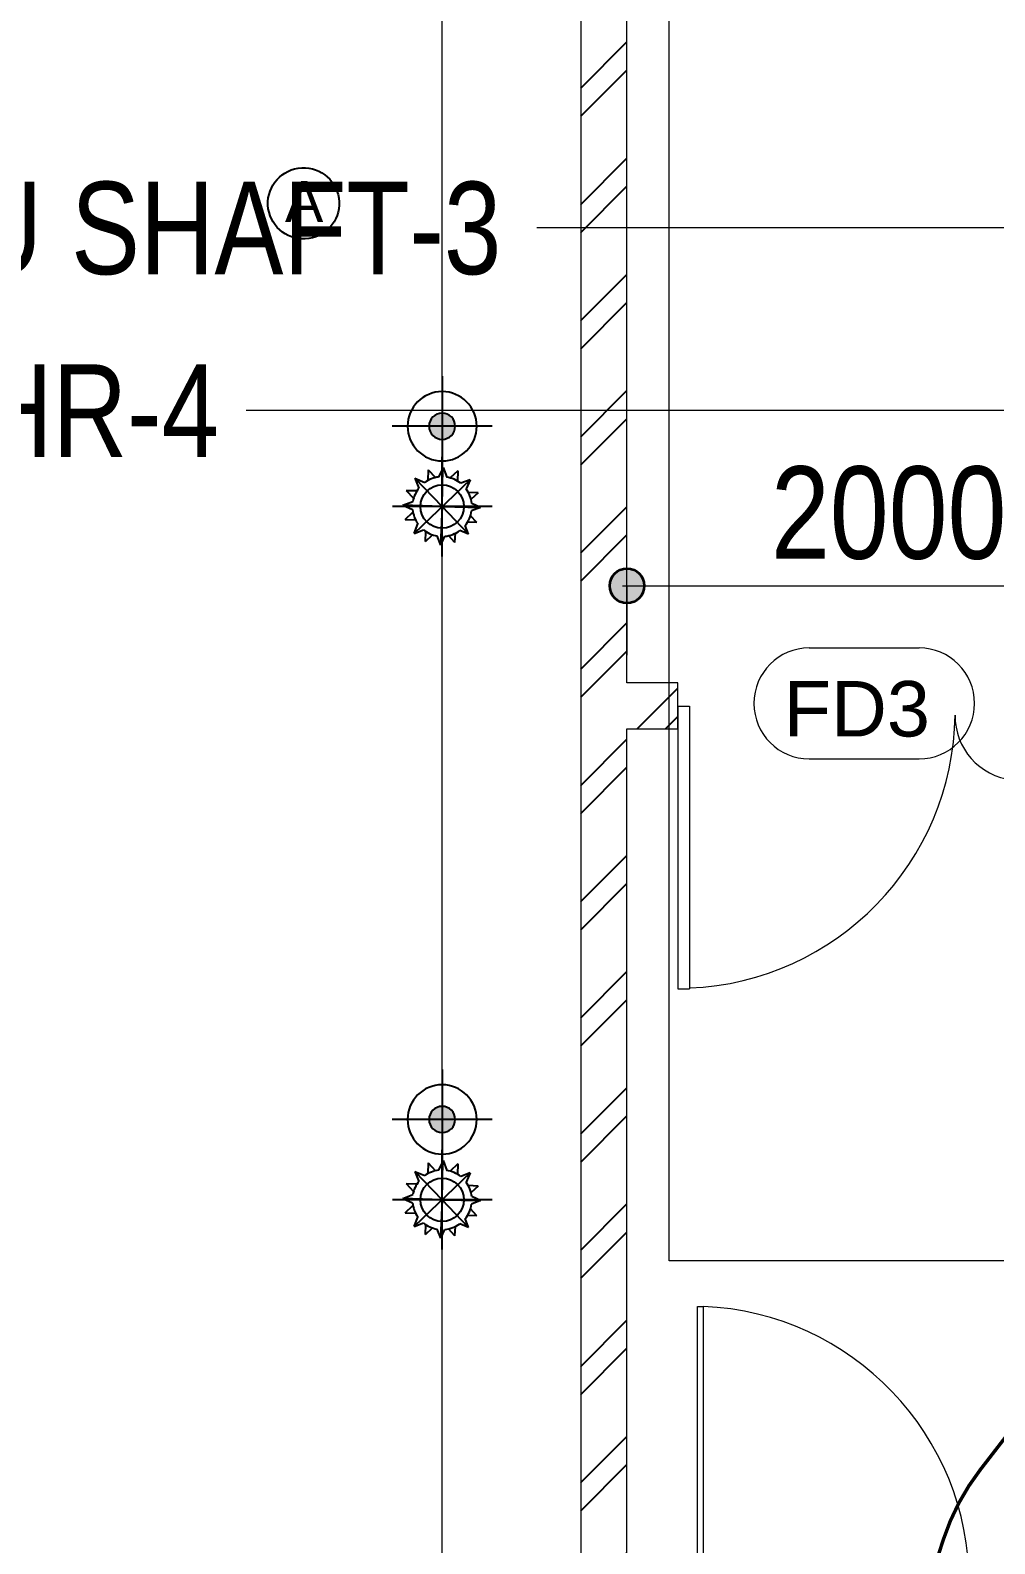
# Model space of a CAD drawing. Header units: millimetres. Extents: x 1706 to 249912, y -487248 to 27192.
# Drawn here: x 156703 to 160877, y -461674 to -455124 of the extents above; entities that cross this region are included whole.
import ezdxf

# ---------------------------------------------------------------- set-up
doc = ezdxf.new("R2010")
doc.units = ezdxf.units.MM
doc.linetypes.add('DASHDOT', pattern=[1, 0.5, -0.25, 0, -0.25])
doc.layers.get('0').update_dxf_attribs({"color": 251})
doc.layers.add('25∅', color=1, linetype='DASHDOT')
doc.layers.add('PHE-MULTI SENSOR DETECTOR (ABOVE', color=3, linetype='Continuous')
for name, color, linetype, lineweight in [('A-ANNO-DIMS', 251, 'Continuous', 5), ('A-ANNO-DIMS-200', 251, 'Continuous', 5), ('A-DOOR', 251, 'Continuous', 5), ('A-DOOR-IDEN', 251, 'Continuous', 5), ('A-WALL', 251, 'Continuous', 5), ('A-WALL-PATT', 251, 'Continuous', 25), ('G-ANNO-TEXT', 251, 'Continuous', 5), ('M-FIRE-FHC', 251, 'Continuous', 9), ('McD-FIRE-SPRINKLER LINES', 1, 'Continuous', 9), ('McD-Travel-Distance', 192, 'Continuous', 13)]:
    doc.layers.add(name, color=color, linetype=linetype, lineweight=lineweight)
doc.layers.add('FF-PENDENT SPRINKLER', color=7, linetype='Continuous', true_color=0xcc0099)
doc.styles.add('Arial', font='arial.ttf', dxfattribs={"height": 300})
doc.styles.add('Arial Narrow', font='ARIALN.TTF', dxfattribs={"height": 450})
doc.styles.add('Arial_2', font='arial.ttf', dxfattribs={"width": 0.8, "height": 270})
doc.styles.add('Arial_4', font='arial.ttf', dxfattribs={"height": 240})
doc.dimstyles.new('RSP_DIM_2_0mm__DOT_', dxfattribs={"dimscale": 304.8, "dimtxt": 409.372389, "dimasz": 1.968504, "dimexe": 0.984252, "dimexo": 0.0625, "dimgap": 0, "dimtad": 1, "dimdec": 0, "dimrnd": 5, "dimzin": 0, "dimdsep": 46, "dimtxsty": 'Arial Narrow', "dimblk1": 'DOTSMALL', "dimblk2": 'DOTSMALL', "dimsah": 1, "dimcen": 0.09, "dimdle": 0.065617, "dimazin": 0, "dimtfac": 1, "dimtdec": 4, "dimtix": 1, "dimtmove": 0, "dimatfit": 3, "dimfxl": 0.656168, "dimfxlon": 1, "dimtvp": 1, "dimtolj": 1, "dimtzin": 0, "dimarcsym": 2})
pattern_1 = [(45, (-45658.5, 463347.42), (-251.44717, 251.44717), []), (45, (-45658.5, 463728.42), (-251.44717, 251.44717), [])]

# ---------------------------------------------------------------- blocks, each defined once
blk = doc.blocks.new('zw$3B71')
at = {"layer": 'McD-Travel-Distance', "const_width": 15}
for points in [[(51691.4, 2822.8), (51061, 2822.8, 0.232211), (50269.9, 2434.4), (49929.3, 1993.9, 0.085967), (49769.6, 1692.2), (49527.7, 949.8, -0.319424), (48595.9, 259.9), (48152.2, 251.5, -0.138326), (47627, 388.9), (20656.9, 15015)], [(51691.4, 2822.8), (51061, 2822.8, 0.232211), (50269.9, 2434.4), (49929.3, 1993.9, 0.085967), (49769.6, 1692.2), (49527.7, 949.8, -0.319424), (48595.9, 259.9), (48152.2, 251.5, -0.138326), (47627, 388.9), (12308.1, 13225.4)]]:
    blk.add_lwpolyline(points, format="xyb", dxfattribs=at)
blk = doc.blocks.new('UPRIGHT SPRINKLER -68°C')
at = {"color": 6}
for p, q in [((-36.5, 100.2, 2.6), (-37.7, 71.9, 2.6)), ((-36.5, 100.2, 2.6), (-16.8, 79.1, 2.6)), ((-1.2, -0.5, 2.6), (2.7, 106.3, 2.6)), ((42.9, 97.7, 2.6), (21.4, 77.4, 2.6)), ((42.9, 97.7, 2.6), (42.3, 67.9, 2.6)), ((-96, 44.9, 2.6), (-78, 25.4, 2.6)), ((-96, 44.9, 2.6), (-68.9, 44.1, 2.6)), ((71.9, -76.9, 2.6), (-74.3, 75.8, 2.6)), ((76.2, 73.6, 2.6), (-1.2, -0.5, 2.6)), ((-1.2, -0.5, 2.6), (-105.9, 3.7, 2.6)), ((99.4, 37.6, 2.6), (69.7, 38.9, 2.6)), ((99.4, 37.6, 2.6), (77.9, 17.6, 2.6)), ((-99.2, -35.2, 2.6), (-80.4, -17.8, 2.6)), ((-99.2, -35.2, 2.6), (-73.9, -36.4, 2.6)), ((-76.5, -72.6, 2.6), (-1.2, -0.5, 2.6)), ((-1.2, -0.5, 2.6), (-3.6, -105.1, 2.6)), ((-1.2, -0.5, 2.6), (105.4, -2.5, 2.6)), ((96.4, -42.9, 2.6), (77.1, -22, 2.6)), ((-44.9, -94.6, 2.6), (-43.8, -69.5, 2.6)), ((-44.9, -94.6, 2.6), (-26.1, -77.7, 2.6)), ((36.3, -98.4, 2.6), (18.6, -79.2, 2.6)), ((36.3, -98.4, 2.6), (37.6, -71.8, 2.6)), ((96.4, -42.9, 2.6), (68.5, -42, 2.6))]:
    blk.add_line(p, q, dxfattribs=at)
at = {"color": 5}
for p, q in [((2.7, 106.3, 2.6), (-9.1, 80.2, 2.6)), ((2.7, 106.3, 2.6), (13.1, 79.3, 2.6)), ((-74.4, 76, 2.6), (-48.5, 65.4, 2.6)), ((-74.4, 76, 2.6), (-64.1, 50.7, 2.6)), ((76.2, 73.6, 2.6), (49, 63.2, 2.6)), ((76.2, 73.6, 2.6), (64.6, 46.9, 2.6)), ((-105.9, 3.4, 2.6), (-81.1, 13, 2.6)), ((-105.9, 3.4, 2.6), (-82, -7.4, 2.6)), ((105.4, -2.8, 2.6), (79.4, 9.1, 2.6)), ((105.4, -2.8, 2.6), (79, -12.9, 2.6)), ((-76.5, -72.6, 2.6), (-66.4, -48.8, 2.6)), ((-76.5, -72.6, 2.6), (-52.6, -63.2, 2.6)), ((-3.6, -105.1, 2.6), (-12.9, -80.8, 2.6)), ((-3.6, -105.1, 2.6), (7.3, -81.2, 2.6)), ((71.8, -76.8, 2.6), (47.2, -65.7, 2.6)), ((71.8, -76.8, 2.6), (62.3, -51, 2.6))]:
    blk.add_line(p, q, dxfattribs=at)
at = {"color": 5, "elevation": 2.6}
for points in [[(-1.2, -136.4), (-1.2, 135.3)], [(-137, -0.5), (134.7, -0.5)]]:
    blk.add_lwpolyline(points, dxfattribs=at)
at = {"color": 3}
blk.add_circle((-1.2, -0.5, 2.6), 59.2, dxfattribs=at)
at = {"color": 5}
for start, end in [(140.8422, 170.3714), (95.6315, 125.6992), (51.7639, 79.8685), (6.8313, 35.8146), (184.8407, 216.5012), (321.5184, 351.2266), (230.6178, 261.7138), (276.0216, 306.5945)]:
    blk.add_arc((-1.2, -0.5, 2.6), 81.1, start, end, dxfattribs=at)
blk = doc.blocks.new('PENDENT SPRINKLER (RG)')
at = {"linetype": 'Continuous', "extrusion": (0.000667552, -0.000166966, 1)}
h = blk.add_hatch(color=5, dxfattribs=at)
h.dxf.hatch_style = 1
edge = h.paths.add_edge_path()
edge.add_arc((0, 0), 56.7, 44.56198, 404.56198, ccw=False)
at = {"layer": '25∅', "linetype": 'Continuous', "extrusion": (0.000667552, -0.000166966, 1)}
h = blk.add_hatch(color=5, dxfattribs=at)
h.dxf.hatch_style = 1
edge = h.paths.add_edge_path()
edge.add_arc((0, 0), 56.7, 44.56198, 404.56198, ccw=False)
at = {"color": 222, "linetype": 'Continuous', "true_color": 0xcc0099, "extrusion": (0.000667073, -0.000166479, 1)}
for points in [[(0, -216.8), (0, 216.8)], [(-216.8, 0), (216.8, 0)]]:
    blk.add_lwpolyline(points, dxfattribs=at)
at = {"color": 222, "linetype": 'Continuous', "true_color": 0xcc0099, "extrusion": (0.000667552, -0.000166966, 1)}
blk.add_circle((0, 0), 149.9, dxfattribs=at)
at = {"color": 5, "linetype": 'Continuous', "extrusion": (0.000667552, -0.000166966, 1)}
blk.add_circle((0, 0), 56.7, dxfattribs=at)
at = {"layer": '25∅', "color": 5, "linetype": 'Continuous', "extrusion": (0.000667552, -0.000166966, 1)}
blk.add_circle((0, 0), 56.7, dxfattribs=at)
at = {"layer": 'FF-PENDENT SPRINKLER', "extrusion": (1.02436e-19, 0, -1), "xscale": 1.588226225829954, "yscale": 1.588226225829954, "zscale": 1.588226225829954}
blk.add_blockref('UPRIGHT SPRINKLER -68°C', (-345.8, 0.7, -3.9), dxfattribs=at)
blk = doc.blocks.new('Sprinklre')
at = {"layer": 'McD-FIRE-SPRINKLER LINES'}
for points in [[(113599.9, -7000), (113599.9, 17609.8)], [(117370.4, 7518.5), (117370.4, 4997.6), (114582.1, 4997.6), (114582.1, 17022.6), (91708.3, 17022.6)]]:
    blk.add_lwpolyline(points, dxfattribs=at)
at = {"layer": 'FF-PENDENT SPRINKLER', "xscale": -1.000000000000001, "rotation": 90}
for p in [(113599.9, 8609.8, 0), (113599.9, 5609.8, 0)]:
    blk.add_blockref('PENDENT SPRINKLER (RG)', p, dxfattribs=at)
blk = doc.blocks.new('Above false ceiling')
at = {"extrusion": (0.007291, -0.048425, 0.9988)}
blk.add_circle((-0.1, 0.5, 0), 192.7, dxfattribs=at)
at = {"style": 'Arial'}
blk.add_text('A', height=222.3, rotation=0.00007, dxfattribs=at).set_placement((-100.5, -100, 0))
blk = doc.blocks.new('M_Double-Flush_DOUBLE LEAF - FD 5 - 1500 x 2400 - ELEC_AHU-1877528-2ND FLOOR PLAN_')
at = {"layer": 'A-DOOR'}
for p, q in [((1309, 0), (1360, 0)), ((-140, -1.2), (-140, -1225)), ((-140, -1.2), (-89, -1.2)), ((-89, -1.2), (-89, -1225)), ((1309, 0), (1309, -324)), ((1360, -100), (1360, -324)), ((1309, -324), (1360, -324)), ((-140, -1225), (-89, -1225))]:
    blk.add_line(p, q, dxfattribs=at)
for centre, radius, start, end in [((-138.5, -23.6), 1198.6, 272.36535, 359.21804), ((1337.9, -43.8), 277.9, 179.21804, 264.03381)]:
    blk.add_arc(centre, radius, start, end, dxfattribs=at)
blk = doc.blocks.new('M_Single-Flush2 - FD1 - 1200x2400 - Fire Staircase Entry_Exit-1878275-2ND FLOOR PLAN_')
at = {"layer": 'A-DOOR'}
for p, q in [((-600, 48.8), (-550, 48.8)), ((-600, -76.2), (-600, 48.8)), ((-550, 48.8), (-550, -50.2)), ((550, 48.8), (600, 48.8)), ((550, -50.2), (550, 48.8)), ((600, 48.8), (600, -76.2)), ((-575, -50.2), (-575, -76.2)), ((-550, -50.2), (-575, -50.2)), ((575, -50.2), (550, -50.2)), ((575, -76.2), (575, -50.2)), ((-575, -76.2), (-600, -76.2)), ((549, -76.2), (549, -1300.6)), ((575, -76.2), (549, -76.2)), ((575, -76.2), (575, -1300.6)), ((600, -76.2), (575, -76.2)), ((575, -1300.6), (549, -1300.6))]:
    blk.add_line(p, q, dxfattribs=at)
blk.add_arc((600, -100), 1201.7, 180, 267.56763, dxfattribs=at)
blk = doc.blocks.new('Door Tag_01 - Door Tag_01-913865-2ND FLOOR PLAN_')
at = {"layer": 'A-DOOR-IDEN'}
for p, q in [((-0.904, 1.252), (1.471, 1.252)), ((-0.904, -1.148), (1.471, -1.148))]:
    blk.add_line(p, q, dxfattribs=at)
for centre, start, end in [((-0.904, 0.052), 90, 270), ((1.471, 0.052), 270, 90)]:
    blk.add_arc(centre, 1.2, start, end, dxfattribs=at)
blk = doc.blocks.new('DIMBLOCK196-2ND FLOOR PLAN_')
at = {"layer": 'A-ANNO-DIMS-200', "lineweight": 35, "transparency": 16777216}
h = blk.add_hatch(color=256, dxfattribs=at)
edge = h.paths.add_edge_path()
edge.add_arc((273921.4, -457528.1), 75, 0, 360)
h = blk.add_hatch(color=256, dxfattribs=at)
edge = h.paths.add_edge_path()
edge.add_arc((275921.4, -457528.1), 75, 0, 360)
at = {"layer": 'A-ANNO-DIMS-200', "transparency": 16777216}
for p, q in [((275921.4, -457528.1), (275921.4, -457228.1)), ((273921.4, -457528.1), (273921.4, -457328.1)), ((273901.4, -457528.1), (275941.4, -457528.1)), ((273921.4, -457528.1), (273921.4, -457828.1)), ((275921.4, -457528.1), (275921.4, -457728.1))]:
    blk.add_line(p, q, dxfattribs=at)
at = {"layer": 'A-ANNO-DIMS-200', "lineweight": 35, "transparency": 16777216}
for centre in [(273921.4, -457528.1), (275921.4, -457528.1)]:
    blk.add_circle(centre, 75, dxfattribs=at)
at = {"layer": 'A-ANNO-DIMS-200', "color": 0, "transparency": 16777216, "insert": (274544.5, -457011.2), "char_height": 400, "width": 904.518, "attachment_point": 1, "line_spacing_factor": 0.974696, "style": 'Arial Narrow'}
blk.add_mtext('2000', dxfattribs=at)
blk = doc.blocks.new('_DotSmall')
at = {"color": 0, "linetype": 'ByBlock', "const_width": 0.5}
blk.add_lwpolyline([(-0.0625, 0, 1), (0.0625, 0, 1)], format="xyb", close=True, dxfattribs=at)
blk = doc.blocks.new('A$Cdfc9e3fe')
at = {"layer": 'A-WALL-PATT'}
h = blk.add_hatch(dxfattribs=at)
h.set_pattern_fill('FP_2', color=256, style=0, pattern_type=2)
h.set_pattern_definition(pattern_1)
h.paths.add_polyline_path([(48200, 1500), (48400, 1500), (48400, 10300), (48200, 10300), (48200, 1799.4)])
h = blk.add_hatch(dxfattribs=at)
h.set_pattern_fill('FP_2', color=256, style=0, pattern_type=2)
h.set_pattern_definition(pattern_1)
h.paths.add_polyline_path([(50400, 5200), (50400, 5400), (50120, 5400), (50120, 5200)])
h.paths.add_polyline_path([(48400, 5200), (48620, 5200), (48620, 5400), (48400, 5400)])
at = {"layer": 'A-WALL'}
for p, q in [((48200, 10500), (48200, 1300)), ((48400, 5400), (48400, 10300)), ((48620, 5400), (48400, 5400)), ((48620, 5200), (48620, 5400)), ((48400, 5200), (48620, 5200)), ((48400, 1500), (48400, 5200))]:
    blk.add_line(p, q, dxfattribs=at)
at = {"layer": 'G-ANNO-TEXT'}
for p, q in [((54980.6, 7367.9), (48009.7, 7367.9)), ((50723.9, 6577.5), (46752.3, 6577.5))]:
    blk.add_line(p, q, dxfattribs=at)
at = {"layer": 'A-DOOR'}
blk.add_blockref('M_Double-Flush_DOUBLE LEAF - FD 5 - 1500 x 2400 - ELEC_AHU-1877528-2ND FLOOR PLAN_', (48760, 5300), dxfattribs=at)
at = {"layer": 'A-DOOR', "rotation": 180}
blk.add_blockref('M_Single-Flush2 - FD1 - 1200x2400 - Fire Staircase Entry_Exit-1878275-2ND FLOOR PLAN_', (49280, 1400), dxfattribs=at)
at = {"layer": 'A-DOOR-IDEN', "xscale": 199.9999999999999, "yscale": 199.9999999999999, "zscale": 199.9999999999999}
blk.add_blockref('Door Tag_01 - Door Tag_01-913865-2ND FLOOR PLAN_', (49370, 5300), dxfattribs=at)
at = {"layer": 'A-DOOR-IDEN', "insert": (49078.1, 5407.2), "char_height": 240, "width": 833.755, "attachment_point": 1, "style": 'Arial_4'}
blk.add_mtext('FD3', dxfattribs=at)
at = {"layer": 'G-ANNO-TEXT', "char_height": 400, "attachment_point": 1, "style": 'Arial_2'}
for s, insert, width in [('AHU SHAFT-3', (44925.7, 7567.9), 3617.214), ('FHR-4', (45317.9, 6777.5), 1616.202)]:
    blk.add_mtext(s, dxfattribs=dict(at, insert=insert, width=width))
at = {"layer": 'A-ANNO-DIMS'}
dim = blk.add_linear_dim(base=(52000, 4570.6), p1=(50600, 4770.6), p2=(52000, 4770.6), dimstyle='RSP_DIM_2_0mm__DOT_', override={"dimpost": '<>', "dimfxl": 1399.991378}, dxfattribs=at)
dim.commit()
dim.dimension.update_dxf_attribs({"geometry": 'DIMBLOCK196-2ND FLOOR PLAN_', "text_midpoint": (51300, 4774.8), "insert": (-225521.4, 463347.4)})

msp = doc.modelspace()

# ---------------------------------------------------------------- block references
msp.add_blockref('A$Cdfc9e3fe', (110885.701, -463347.417))

# ---------------------------------------------------------------- next in the draw order: block references
at = {"layer": 'M-FIRE-FHC'}
msp.add_blockref('zw$3B71', (110885.699, -463347.417), dxfattribs=at)

# ---------------------------------------------------------------- next in the draw order: block references
at = {"layer": 'McD-FIRE-SPRINKLER LINES'}
msp.add_blockref('Sprinklre', (44885.699, -465447.381), dxfattribs=at)
at = {"layer": 'PHE-MULTI SENSOR DETECTOR (ABOVE', "xscale": 0.8, "yscale": 0.8, "zscale": 0.8}
msp.add_blockref('Above false ceiling', (157885.699, -455873.391), dxfattribs=at)

doc.saveas('drawing.dxf')
